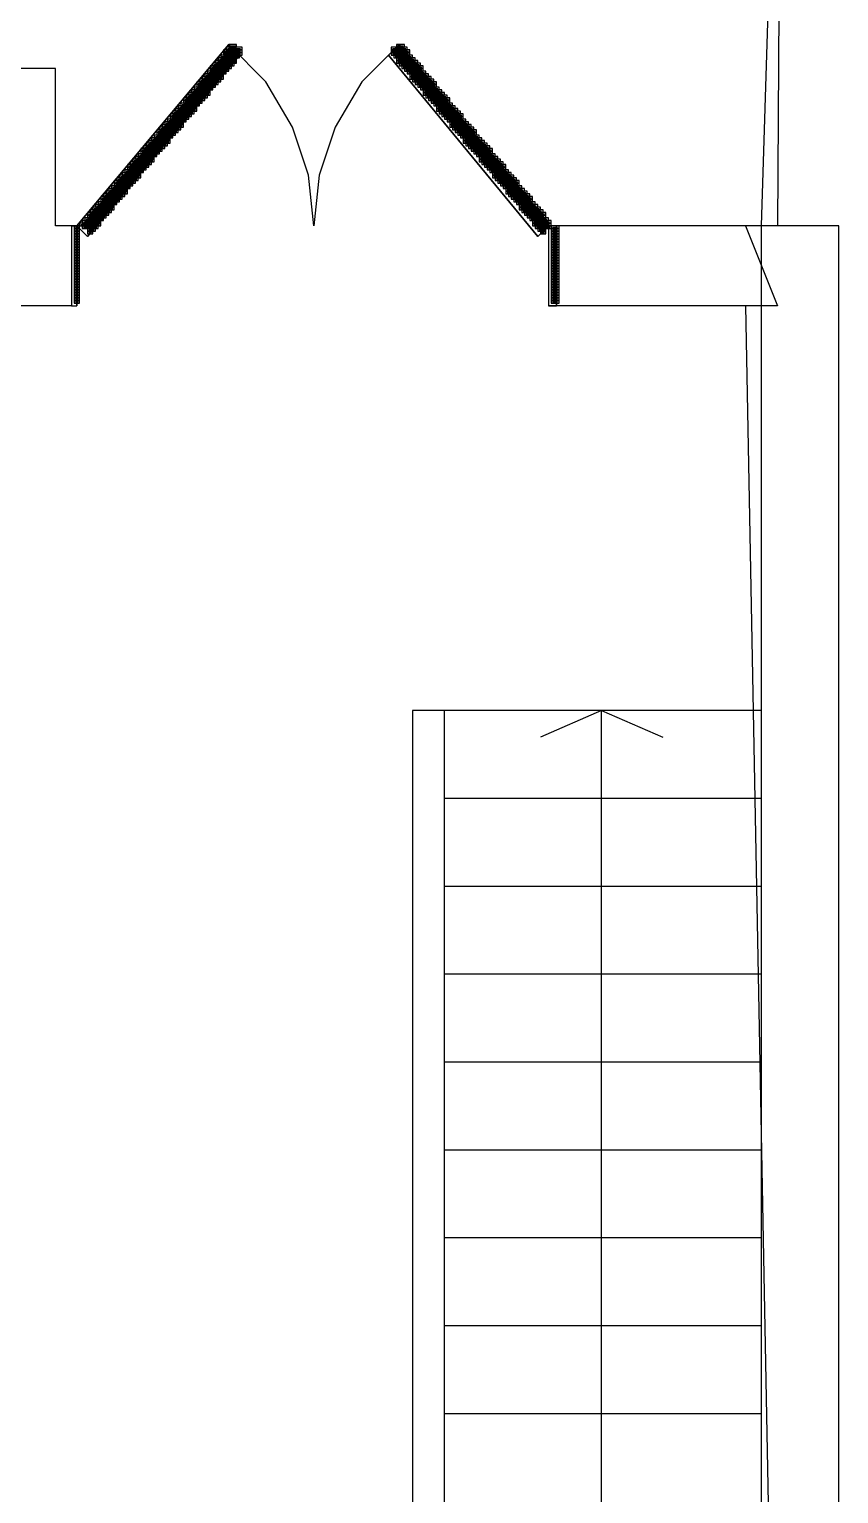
# Model space of a CAD drawing. Header units: millimetres. Extents: x 32 to 412, y 50 to 564.
# Drawn here: x 335.01 to 360.76, y 206.92 to 253.51 of the extents above; entities that cross this region are included whole.
import ezdxf

# ---------------------------------------------------------------- set-up
doc = ezdxf.new("R2010")
doc.units = ezdxf.units.MM
doc.layers.add('lease-plan', color=7, linetype='CONTINUOUS')

msp = doc.modelspace()

# ---------------------------------------------------------------- linework, layer by layer
at = {"layer": 'lease-plan', "color": 7}
for points in [[(360.593, 372.43), (359.576, 371.498), (358.814, 247.26)], [(359.576, 371.498), (358.814, 247.26), (357.797, 247.26)], [(358.305, 247.26), (359.576, 288.108)], [(336.526, 247.26), (341.356, 253.023), (341.695, 252.684), (336.865, 246.921), (336.526, 247.26), (336.526, 247.26)], [(341.356, 253.023), (341.695, 252.684), (336.865, 246.921), (336.526, 247.26), (341.356, 253.023), (336.526, 247.26)], [(336.865, 246.921), (341.695, 252.684), (341.356, 253.023)], [(344.068, 247.26), (343.898, 248.87), (343.39, 250.396), (342.543, 251.837), (341.356, 253.023)], [(341.356, 252.938), (341.61, 252.938), (341.61, 253.023), (341.356, 253.023), (341.356, 252.938), (341.356, 252.938)], [(346.78, 253.023), (345.593, 251.837), (344.746, 250.396), (344.237, 248.87), (344.068, 247.26)], [(346.78, 253.023), (351.526, 247.26), (351.187, 246.921), (346.441, 252.684), (346.78, 253.023), (346.78, 253.023)], [(351.526, 247.26), (351.187, 246.921), (346.441, 252.684), (346.78, 253.023), (351.526, 247.26), (346.78, 253.023)], [(346.78, 253.023), (346.441, 252.684)], [(346.695, 252.938), (346.949, 252.938), (346.949, 253.023), (346.695, 253.023), (346.695, 252.938), (346.695, 252.938)], [(341.017, 252.515), (341.61, 252.515), (341.61, 252.599), (341.017, 252.599), (341.017, 252.515), (341.017, 252.515)], [(341.059, 252.557), (341.567, 252.557)], [(341.102, 252.599), (341.695, 252.599), (341.695, 252.684), (341.102, 252.684), (341.102, 252.599), (341.102, 252.599)], [(341.143, 252.642), (341.651, 252.642)], [(341.187, 252.769), (341.78, 252.769), (341.78, 252.854), (341.187, 252.854), (341.187, 252.769), (341.187, 252.769)], [(341.187, 252.684), (341.78, 252.684), (341.78, 252.769), (341.187, 252.769), (341.187, 252.684), (341.187, 252.684)], [(341.228, 252.811), (341.736, 252.811)], [(341.228, 252.726), (341.736, 252.726)], [(341.271, 252.854), (341.78, 252.854), (341.78, 252.938), (341.271, 252.938), (341.271, 252.854), (341.271, 252.854)], [(341.314, 252.896), (341.737, 252.896)], [(341.398, 252.981), (341.568, 252.981)], [(346.441, 252.684), (351.187, 246.921), (351.526, 247.26)], [(346.526, 252.854), (347.034, 252.854), (347.034, 252.938), (346.526, 252.938), (346.526, 252.854), (346.526, 252.854)], [(346.526, 252.769), (347.119, 252.769), (347.119, 252.854), (346.526, 252.854), (346.526, 252.769), (346.526, 252.769)], [(346.526, 252.684), (347.119, 252.684), (347.119, 252.769), (346.526, 252.769), (346.526, 252.684), (346.526, 252.684)], [(346.567, 252.811), (347.075, 252.811)], [(346.567, 252.726), (347.075, 252.726)], [(346.568, 252.896), (346.991, 252.896)], [(346.61, 252.599), (347.204, 252.599), (347.204, 252.684), (346.61, 252.684), (346.61, 252.599), (346.61, 252.599)], [(346.652, 252.642), (347.16, 252.642)], [(346.695, 252.515), (347.288, 252.515), (347.288, 252.599), (346.695, 252.599), (346.695, 252.515), (346.695, 252.515)], [(346.737, 252.981), (346.907, 252.981)], [(346.737, 252.557), (347.245, 252.557)], [(335.848, 252.26), (332.882, 252.26)], [(335.848, 247.26), (335.848, 252.26)], [(340.593, 252.006), (341.187, 252.006), (341.187, 252.091), (340.593, 252.091), (340.593, 252.006), (340.593, 252.006)], [(340.678, 252.091), (341.271, 252.091), (341.271, 252.176), (340.678, 252.176), (340.678, 252.091), (340.678, 252.091)], [(340.72, 252.133), (341.228, 252.133)], [(340.763, 252.26), (341.441, 252.26), (341.441, 252.345), (340.763, 252.345), (340.763, 252.26), (340.763, 252.26)], [(340.763, 252.176), (341.356, 252.176), (341.356, 252.26), (340.763, 252.26), (340.763, 252.176), (340.763, 252.176)], [(340.804, 252.218), (341.313, 252.218)], [(340.805, 252.303), (341.398, 252.303)], [(340.848, 252.345), (341.526, 252.345), (341.526, 252.43), (340.848, 252.43), (340.848, 252.345), (340.848, 252.345)], [(340.89, 252.387), (341.483, 252.387)], [(340.932, 252.43), (341.61, 252.43), (341.61, 252.515), (340.932, 252.515), (340.932, 252.43), (340.932, 252.43)], [(340.975, 252.472), (341.568, 252.472)], [(346.695, 252.43), (347.373, 252.43), (347.373, 252.515), (346.695, 252.515), (346.695, 252.43), (346.695, 252.43)], [(346.737, 252.472), (347.33, 252.472)], [(346.78, 252.345), (347.458, 252.345), (347.458, 252.43), (346.78, 252.43), (346.78, 252.345), (346.78, 252.345)], [(346.822, 252.387), (347.415, 252.387)], [(346.865, 252.26), (347.543, 252.26), (347.543, 252.345), (346.865, 252.345), (346.865, 252.26), (346.865, 252.26)], [(346.907, 252.303), (347.5, 252.303)], [(346.949, 252.176), (347.543, 252.176), (347.543, 252.26), (346.949, 252.26), (346.949, 252.176), (346.949, 252.176)], [(346.991, 252.218), (347.499, 252.218)], [(347.034, 252.091), (347.627, 252.091), (347.627, 252.176), (347.034, 252.176), (347.034, 252.091), (347.034, 252.091)], [(347.076, 252.133), (347.584, 252.133)], [(347.119, 252.006), (347.712, 252.006), (347.712, 252.091), (347.119, 252.091), (347.119, 252.006), (347.119, 252.006)], [(340.254, 251.582), (340.848, 251.582), (340.848, 251.667), (340.254, 251.667), (340.254, 251.582), (340.254, 251.582)], [(340.296, 251.625), (340.804, 251.625)], [(340.339, 251.752), (341.017, 251.752), (341.017, 251.837), (340.339, 251.837), (340.339, 251.752), (340.339, 251.752)], [(340.339, 251.667), (340.932, 251.667), (340.932, 251.752), (340.339, 251.752), (340.339, 251.667), (340.339, 251.667)], [(340.381, 251.709), (340.889, 251.709)], [(340.382, 251.794), (340.974, 251.794)], [(340.424, 251.837), (341.102, 251.837), (341.102, 251.921), (340.424, 251.921), (340.424, 251.837), (340.424, 251.837)], [(340.466, 251.879), (341.059, 251.879)], [(340.509, 251.921), (341.187, 251.921), (341.187, 252.006), (340.509, 252.006), (340.509, 251.921), (340.509, 251.921)], [(340.551, 251.964), (341.144, 251.964)], [(340.635, 252.048), (341.143, 252.048)], [(347.119, 251.921), (347.797, 251.921), (347.797, 252.006), (347.119, 252.006), (347.119, 251.921), (347.119, 251.921)], [(347.16, 252.048), (347.668, 252.048)], [(347.161, 251.964), (347.754, 251.964)], [(347.204, 251.837), (347.882, 251.837), (347.882, 251.921), (347.204, 251.921), (347.204, 251.837), (347.204, 251.837)], [(347.246, 251.879), (347.839, 251.879)], [(347.288, 251.752), (347.966, 251.752), (347.966, 251.837), (347.288, 251.837), (347.288, 251.752), (347.288, 251.752)], [(347.331, 251.794), (347.924, 251.794)], [(347.373, 251.667), (347.966, 251.667), (347.966, 251.752), (347.373, 251.752), (347.373, 251.667), (347.373, 251.667)], [(347.415, 251.709), (347.923, 251.709)], [(347.458, 251.582), (348.051, 251.582), (348.051, 251.667), (347.458, 251.667), (347.458, 251.582), (347.458, 251.582)], [(347.499, 251.625), (348.007, 251.625)], [(339.831, 251.074), (340.424, 251.074), (340.424, 251.159), (339.831, 251.159), (339.831, 251.074), (339.831, 251.074)], [(339.915, 251.243), (340.593, 251.243), (340.593, 251.328), (339.915, 251.328), (339.915, 251.243), (339.915, 251.243)], [(339.915, 251.159), (340.509, 251.159), (340.509, 251.243), (339.915, 251.243), (339.915, 251.159), (339.915, 251.159)], [(339.957, 251.201), (340.465, 251.201)], [(339.958, 251.286), (340.551, 251.286)], [(340, 251.328), (340.678, 251.328), (340.678, 251.413), (340, 251.413), (340, 251.328), (340, 251.328)], [(340.043, 251.37), (340.635, 251.37)], [(340.085, 251.413), (340.763, 251.413), (340.763, 251.498), (340.085, 251.498), (340.085, 251.413), (340.085, 251.413)], [(340.127, 251.455), (340.72, 251.455)], [(340.17, 251.498), (340.763, 251.498), (340.763, 251.582), (340.17, 251.582), (340.17, 251.498), (340.17, 251.498)], [(340.211, 251.54), (340.719, 251.54)], [(347.543, 251.498), (348.136, 251.498), (348.136, 251.582), (347.543, 251.582), (347.543, 251.498), (347.543, 251.498)], [(347.543, 251.413), (348.22, 251.413), (348.22, 251.498), (347.543, 251.498), (347.543, 251.413), (347.543, 251.413)], [(347.584, 251.54), (348.092, 251.54)], [(347.585, 251.455), (348.178, 251.455)], [(347.627, 251.328), (348.305, 251.328), (348.305, 251.413), (347.627, 251.413), (347.627, 251.328), (347.627, 251.328)], [(347.67, 251.37), (348.263, 251.37)], [(347.712, 251.243), (348.39, 251.243), (348.39, 251.328), (347.712, 251.328), (347.712, 251.243), (347.712, 251.243)], [(347.754, 251.286), (348.347, 251.286)], [(347.797, 251.159), (348.39, 251.159), (348.39, 251.243), (347.797, 251.243), (347.797, 251.159), (347.797, 251.159)], [(347.838, 251.201), (348.346, 251.201)], [(347.882, 251.074), (348.475, 251.074), (348.475, 251.159), (347.882, 251.159), (347.882, 251.074), (347.882, 251.074)], [(339.492, 250.735), (340.17, 250.735), (340.17, 250.82), (339.492, 250.82), (339.492, 250.735), (339.492, 250.735)], [(339.492, 250.65), (340.085, 250.65), (340.085, 250.735), (339.492, 250.735), (339.492, 250.65), (339.492, 250.65)], [(339.533, 250.692), (340.041, 250.692)], [(339.534, 250.777), (340.127, 250.777)], [(339.576, 250.82), (340.254, 250.82), (340.254, 250.904), (339.576, 250.904), (339.576, 250.82), (339.576, 250.82)], [(339.619, 250.862), (340.212, 250.862)], [(339.661, 250.904), (340.339, 250.904), (340.339, 250.989), (339.661, 250.989), (339.661, 250.904), (339.661, 250.904)], [(339.704, 250.947), (340.296, 250.947)], [(339.746, 250.989), (340.339, 250.989), (340.339, 251.074), (339.746, 251.074), (339.746, 250.989), (339.746, 250.989)], [(339.787, 251.031), (340.296, 251.031)], [(339.872, 251.116), (340.38, 251.116)], [(347.923, 251.116), (348.431, 251.116)], [(347.966, 250.989), (348.559, 250.989), (348.559, 251.074), (347.966, 251.074), (347.966, 250.989), (347.966, 250.989)], [(347.966, 250.904), (348.644, 250.904), (348.644, 250.989), (347.966, 250.989), (347.966, 250.904), (347.966, 250.904)], [(348.008, 251.031), (348.516, 251.031)], [(348.009, 250.947), (348.601, 250.947)], [(348.051, 250.82), (348.729, 250.82), (348.729, 250.904), (348.051, 250.904), (348.051, 250.82), (348.051, 250.82)], [(348.093, 250.862), (348.686, 250.862)], [(348.136, 250.735), (348.814, 250.735), (348.814, 250.82), (348.136, 250.82), (348.136, 250.735), (348.136, 250.735)], [(348.178, 250.777), (348.771, 250.777)], [(348.22, 250.65), (348.814, 250.65), (348.814, 250.735), (348.22, 250.735), (348.22, 250.65), (348.22, 250.65)], [(348.262, 250.692), (348.77, 250.692)], [(339.068, 250.226), (339.746, 250.226), (339.746, 250.311), (339.068, 250.311), (339.068, 250.226), (339.068, 250.226)], [(339.068, 250.142), (339.661, 250.142), (339.661, 250.226), (339.068, 250.226), (339.068, 250.142), (339.068, 250.142)], [(339.11, 250.269), (339.703, 250.269)], [(339.153, 250.311), (339.831, 250.311), (339.831, 250.396), (339.153, 250.396), (339.153, 250.311), (339.153, 250.311)], [(339.195, 250.353), (339.788, 250.353)], [(339.237, 250.396), (339.915, 250.396), (339.915, 250.481), (339.237, 250.481), (339.237, 250.396), (339.237, 250.396)], [(339.28, 250.438), (339.873, 250.438)], [(339.322, 250.481), (339.915, 250.481), (339.915, 250.565), (339.322, 250.565), (339.322, 250.481), (339.322, 250.481)], [(339.364, 250.523), (339.872, 250.523)], [(339.407, 250.565), (340, 250.565), (340, 250.65), (339.407, 250.65), (339.407, 250.565), (339.407, 250.565)], [(339.448, 250.608), (339.957, 250.608)], [(348.305, 250.565), (348.898, 250.565), (348.898, 250.65), (348.305, 250.65), (348.305, 250.565), (348.305, 250.565)], [(348.347, 250.608), (348.855, 250.608)], [(348.39, 250.481), (348.983, 250.481), (348.983, 250.565), (348.39, 250.565), (348.39, 250.481), (348.39, 250.481)], [(348.39, 250.396), (349.068, 250.396), (349.068, 250.481), (348.39, 250.481), (348.39, 250.396), (348.39, 250.396)], [(348.432, 250.523), (348.94, 250.523)], [(348.432, 250.438), (349.025, 250.438)], [(348.475, 250.311), (349.153, 250.311), (349.153, 250.396), (348.475, 250.396), (348.475, 250.311), (348.475, 250.311)], [(348.517, 250.353), (349.11, 250.353)], [(348.559, 250.226), (349.237, 250.226), (349.237, 250.311), (348.559, 250.311), (348.559, 250.226), (348.559, 250.226)], [(348.602, 250.269), (349.195, 250.269)], [(348.644, 250.142), (349.237, 250.142), (349.237, 250.226), (348.644, 250.226), (348.644, 250.142), (348.644, 250.142)], [(338.644, 249.718), (339.322, 249.718), (339.322, 249.803), (338.644, 249.803), (338.644, 249.718), (338.644, 249.718)], [(338.687, 249.76), (339.279, 249.76)], [(338.729, 249.803), (339.407, 249.803), (339.407, 249.887), (338.729, 249.887), (338.729, 249.803), (338.729, 249.803)], [(338.771, 249.845), (339.364, 249.845)], [(338.814, 249.887), (339.492, 249.887), (339.492, 249.972), (338.814, 249.972), (338.814, 249.887), (338.814, 249.887)], [(338.856, 249.93), (339.449, 249.93)], [(338.898, 249.972), (339.492, 249.972), (339.492, 250.057), (338.898, 250.057), (338.898, 249.972), (338.898, 249.972)], [(338.94, 250.015), (339.448, 250.015)], [(338.983, 250.057), (339.576, 250.057), (339.576, 250.142), (338.983, 250.142), (338.983, 250.057), (338.983, 250.057)], [(339.025, 250.099), (339.533, 250.099)], [(339.109, 250.184), (339.618, 250.184)], [(348.686, 250.184), (349.194, 250.184)], [(348.729, 250.057), (349.322, 250.057), (349.322, 250.142), (348.729, 250.142), (348.729, 250.057), (348.729, 250.057)], [(348.77, 250.099), (349.279, 250.099)], [(348.814, 249.972), (349.407, 249.972), (349.407, 250.057), (348.814, 250.057), (348.814, 249.972), (348.814, 249.972)], [(348.814, 249.887), (349.492, 249.887), (349.492, 249.972), (348.814, 249.972), (348.814, 249.887), (348.814, 249.887)], [(348.855, 250.015), (349.363, 250.015)], [(348.856, 249.93), (349.449, 249.93)], [(348.898, 249.803), (349.576, 249.803), (349.576, 249.887), (348.898, 249.887), (348.898, 249.803), (348.898, 249.803)], [(348.941, 249.845), (349.534, 249.845)], [(348.983, 249.718), (349.661, 249.718), (349.661, 249.803), (348.983, 249.803), (348.983, 249.718), (348.983, 249.718)], [(349.026, 249.76), (349.618, 249.76)], [(338.22, 249.209), (338.898, 249.209), (338.898, 249.294), (338.22, 249.294), (338.22, 249.209), (338.22, 249.209)], [(338.305, 249.294), (338.983, 249.294), (338.983, 249.379), (338.305, 249.379), (338.305, 249.294), (338.305, 249.294)], [(338.348, 249.337), (338.94, 249.337)], [(338.39, 249.379), (338.983, 249.379), (338.983, 249.464), (338.39, 249.464), (338.39, 249.379), (338.39, 249.379)], [(338.432, 249.421), (338.94, 249.421)], [(338.475, 249.464), (339.068, 249.464), (339.068, 249.548), (338.475, 249.548), (338.475, 249.464), (338.475, 249.464)], [(338.516, 249.506), (339.024, 249.506)], [(338.559, 249.633), (339.237, 249.633), (339.237, 249.718), (338.559, 249.718), (338.559, 249.633), (338.559, 249.633)], [(338.559, 249.548), (339.153, 249.548), (339.153, 249.633), (338.559, 249.633), (338.559, 249.548), (338.559, 249.548)], [(338.601, 249.591), (339.109, 249.591)], [(338.602, 249.676), (339.195, 249.676)], [(349.068, 249.633), (349.746, 249.633), (349.746, 249.718), (349.068, 249.718), (349.068, 249.633), (349.068, 249.633)], [(349.11, 249.676), (349.703, 249.676)], [(349.153, 249.548), (349.746, 249.548), (349.746, 249.633), (349.153, 249.633), (349.153, 249.548), (349.153, 249.548)], [(349.194, 249.591), (349.702, 249.591)], [(349.237, 249.464), (349.831, 249.464), (349.831, 249.548), (349.237, 249.548), (349.237, 249.464), (349.237, 249.464)], [(349.279, 249.506), (349.787, 249.506)], [(349.322, 249.379), (349.915, 249.379), (349.915, 249.464), (349.322, 249.464), (349.322, 249.379), (349.322, 249.379)], [(349.322, 249.294), (350, 249.294), (350, 249.379), (349.322, 249.379), (349.322, 249.294), (349.322, 249.294)], [(349.364, 249.421), (349.872, 249.421)], [(349.365, 249.337), (349.957, 249.337)], [(349.407, 249.209), (350.085, 249.209), (350.085, 249.294), (349.407, 249.294), (349.407, 249.209), (349.407, 249.209)], [(337.882, 248.786), (338.559, 248.786), (338.559, 248.87), (337.882, 248.87), (337.882, 248.786), (337.882, 248.786)], [(337.924, 248.828), (338.517, 248.828)], [(337.966, 248.87), (338.559, 248.87), (338.559, 248.955), (337.966, 248.955), (337.966, 248.87), (337.966, 248.87)], [(338.008, 248.913), (338.516, 248.913)], [(338.051, 248.955), (338.644, 248.955), (338.644, 249.04), (338.051, 249.04), (338.051, 248.955), (338.051, 248.955)], [(338.093, 248.998), (338.601, 248.998)], [(338.136, 249.125), (338.814, 249.125), (338.814, 249.209), (338.136, 249.209), (338.136, 249.125), (338.136, 249.125)], [(338.136, 249.04), (338.729, 249.04), (338.729, 249.125), (338.136, 249.125), (338.136, 249.04), (338.136, 249.04)], [(338.177, 249.082), (338.685, 249.082)], [(338.178, 249.167), (338.771, 249.167)], [(338.263, 249.252), (338.856, 249.252)], [(349.449, 249.252), (350.042, 249.252)], [(349.492, 249.125), (350.17, 249.125), (350.17, 249.209), (349.492, 249.209), (349.492, 249.125), (349.492, 249.125)], [(349.534, 249.167), (350.127, 249.167)], [(349.576, 249.04), (350.17, 249.04), (350.17, 249.125), (349.576, 249.125), (349.576, 249.04), (349.576, 249.04)], [(349.618, 249.082), (350.126, 249.082)], [(349.661, 248.955), (350.254, 248.955), (350.254, 249.04), (349.661, 249.04), (349.661, 248.955), (349.661, 248.955)], [(349.703, 248.998), (350.211, 248.998)], [(349.746, 248.87), (350.339, 248.87), (350.339, 248.955), (349.746, 248.955), (349.746, 248.87), (349.746, 248.87)], [(349.746, 248.786), (350.424, 248.786), (350.424, 248.87), (349.746, 248.87), (349.746, 248.786), (349.746, 248.786)], [(349.787, 248.913), (350.296, 248.913)], [(349.788, 248.828), (350.381, 248.828)], [(337.458, 248.277), (338.136, 248.277), (338.136, 248.362), (337.458, 248.362), (337.458, 248.277), (337.458, 248.277)], [(337.543, 248.362), (338.136, 248.362), (338.136, 248.447), (337.543, 248.447), (337.543, 248.362), (337.543, 248.362)], [(337.584, 248.404), (338.092, 248.404)], [(337.627, 248.447), (338.22, 248.447), (338.22, 248.531), (337.627, 248.531), (337.627, 248.447), (337.627, 248.447)], [(337.669, 248.489), (338.177, 248.489)], [(337.712, 248.616), (338.39, 248.616), (338.39, 248.701), (337.712, 248.701), (337.712, 248.616), (337.712, 248.616)], [(337.712, 248.531), (338.305, 248.531), (338.305, 248.616), (337.712, 248.616), (337.712, 248.531), (337.712, 248.531)], [(337.754, 248.659), (338.347, 248.659)], [(337.754, 248.574), (338.262, 248.574)], [(337.797, 248.701), (338.475, 248.701), (338.475, 248.786), (337.797, 248.786), (337.797, 248.701), (337.797, 248.701)], [(337.839, 248.743), (338.432, 248.743)], [(349.831, 248.701), (350.509, 248.701), (350.509, 248.786), (349.831, 248.786), (349.831, 248.701), (349.831, 248.701)], [(349.873, 248.743), (350.466, 248.743)], [(349.915, 248.616), (350.593, 248.616), (350.593, 248.701), (349.915, 248.701), (349.915, 248.616), (349.915, 248.616)], [(349.958, 248.659), (350.551, 248.659)], [(350, 248.531), (350.593, 248.531), (350.593, 248.616), (350, 248.616), (350, 248.531), (350, 248.531)], [(350.042, 248.574), (350.55, 248.574)], [(350.085, 248.447), (350.678, 248.447), (350.678, 248.531), (350.085, 248.531), (350.085, 248.447), (350.085, 248.447)], [(350.126, 248.489), (350.635, 248.489)], [(350.17, 248.362), (350.763, 248.362), (350.763, 248.447), (350.17, 248.447), (350.17, 248.362), (350.17, 248.362)], [(350.17, 248.277), (350.848, 248.277), (350.848, 248.362), (350.17, 248.362), (350.17, 248.277), (350.17, 248.277)], [(350.211, 248.404), (350.719, 248.404)], [(337.119, 247.853), (337.712, 247.853), (337.712, 247.938), (337.119, 247.938), (337.119, 247.853), (337.119, 247.853)], [(337.16, 247.896), (337.668, 247.896)], [(337.204, 247.938), (337.797, 247.938), (337.797, 248.023), (337.204, 248.023), (337.204, 247.938), (337.204, 247.938)], [(337.245, 247.981), (337.753, 247.981)], [(337.288, 248.108), (337.966, 248.108), (337.966, 248.192), (337.288, 248.192), (337.288, 248.108), (337.288, 248.108)], [(337.288, 248.023), (337.882, 248.023), (337.882, 248.108), (337.288, 248.108), (337.288, 248.023), (337.288, 248.023)], [(337.33, 248.065), (337.838, 248.065)], [(337.331, 248.15), (337.924, 248.15)], [(337.373, 248.192), (338.051, 248.192), (338.051, 248.277), (337.373, 248.277), (337.373, 248.192), (337.373, 248.192)], [(337.415, 248.235), (338.008, 248.235)], [(337.5, 248.32), (338.093, 248.32)], [(350.212, 248.32), (350.805, 248.32)], [(350.254, 248.192), (350.932, 248.192), (350.932, 248.277), (350.254, 248.277), (350.254, 248.192), (350.254, 248.192)], [(350.297, 248.235), (350.89, 248.235)], [(350.339, 248.108), (351.017, 248.108), (351.017, 248.192), (350.339, 248.192), (350.339, 248.108), (350.339, 248.108)], [(350.382, 248.15), (350.974, 248.15)], [(350.424, 248.023), (351.017, 248.023), (351.017, 248.108), (350.424, 248.108), (350.424, 248.023), (350.424, 248.023)], [(350.465, 248.065), (350.974, 248.065)], [(350.509, 247.938), (351.102, 247.938), (351.102, 248.023), (350.509, 248.023), (350.509, 247.938), (350.509, 247.938)], [(350.55, 247.981), (351.058, 247.981)], [(350.593, 247.853), (351.187, 247.853), (351.187, 247.938), (350.593, 247.938), (350.593, 247.853), (350.593, 247.853)], [(350.635, 247.896), (351.143, 247.896)], [(336.695, 247.345), (337.288, 247.345), (337.288, 247.43), (336.695, 247.43), (336.695, 247.345), (336.695, 247.345)], [(336.78, 247.43), (337.373, 247.43), (337.373, 247.515), (336.78, 247.515), (336.78, 247.43), (336.78, 247.43)], [(336.821, 247.472), (337.329, 247.472)], [(336.865, 247.599), (337.543, 247.599), (337.543, 247.684), (336.865, 247.684), (336.865, 247.599), (336.865, 247.599)], [(336.865, 247.515), (337.458, 247.515), (337.458, 247.599), (336.865, 247.599), (336.865, 247.515), (336.865, 247.515)], [(336.906, 247.557), (337.414, 247.557)], [(336.907, 247.642), (337.5, 247.642)], [(336.949, 247.684), (337.627, 247.684), (337.627, 247.769), (336.949, 247.769), (336.949, 247.684), (336.949, 247.684)], [(336.992, 247.726), (337.585, 247.726)], [(337.034, 247.769), (337.712, 247.769), (337.712, 247.853), (337.034, 247.853), (337.034, 247.769), (337.034, 247.769)], [(337.076, 247.811), (337.669, 247.811)], [(350.593, 247.769), (351.271, 247.769), (351.271, 247.853), (350.593, 247.853), (350.593, 247.769), (350.593, 247.769)], [(350.636, 247.811), (351.229, 247.811)], [(350.678, 247.684), (351.356, 247.684), (351.356, 247.769), (350.678, 247.769), (350.678, 247.684), (350.678, 247.684)], [(350.72, 247.726), (351.313, 247.726)], [(350.763, 247.599), (351.441, 247.599), (351.441, 247.684), (350.763, 247.684), (350.763, 247.599), (350.763, 247.599)], [(350.805, 247.642), (351.398, 247.642)], [(350.848, 247.515), (351.441, 247.515), (351.441, 247.599), (350.848, 247.599), (350.848, 247.515), (350.848, 247.515)], [(350.889, 247.557), (351.397, 247.557)], [(350.932, 247.43), (351.526, 247.43), (351.526, 247.515), (350.932, 247.515), (350.932, 247.43), (350.932, 247.43)], [(350.974, 247.472), (351.482, 247.472)], [(351.017, 247.345), (351.61, 247.345), (351.61, 247.43), (351.017, 247.43), (351.017, 247.345), (351.017, 247.345)], [(336.356, 247.26), (335.848, 247.26)], [(336.356, 247.26), (336.356, 244.718)], [(336.356, 244.718), (336.526, 244.718), (336.526, 247.26), (336.356, 247.26), (336.356, 244.718), (336.356, 244.718), (336.526, 244.718), (336.526, 247.26), (336.356, 247.26), (336.356, 244.718), (336.356, 244.718)], [(336.356, 247.26), (336.526, 247.26)], [(336.441, 247.176), (336.61, 247.176), (336.61, 247.26), (336.441, 247.26), (336.441, 247.176), (336.441, 247.176)], [(336.441, 247.091), (336.61, 247.091), (336.61, 247.176), (336.441, 247.176), (336.441, 247.091), (336.441, 247.091)], [(336.441, 247.006), (336.61, 247.006), (336.61, 247.091), (336.441, 247.091), (336.441, 247.006), (336.441, 247.006)], [(336.441, 246.921), (336.61, 246.921), (336.61, 247.006), (336.441, 247.006), (336.441, 246.921), (336.441, 246.921)], [(336.483, 247.218), (336.568, 247.218)], [(336.483, 247.133), (336.568, 247.133)], [(336.483, 247.048), (336.568, 247.048)], [(336.483, 246.964), (336.568, 246.964)], [(336.526, 247.26), (336.526, 244.718)], [(336.526, 247.26), (336.865, 246.921)], [(336.61, 247.26), (337.288, 247.26), (337.288, 247.345), (336.61, 247.345), (336.61, 247.26), (336.61, 247.26)], [(336.653, 247.303), (337.246, 247.303)], [(336.695, 247.176), (337.204, 247.176), (337.204, 247.26), (336.695, 247.26), (336.695, 247.176), (336.695, 247.176)], [(336.737, 247.387), (337.245, 247.387)], [(336.737, 247.218), (337.161, 247.218)], [(336.865, 247.091), (337.119, 247.091), (337.119, 247.176), (336.865, 247.176), (336.865, 247.091), (336.865, 247.091)], [(336.865, 247.006), (337.034, 247.006), (337.034, 247.091), (336.865, 247.091), (336.865, 247.006), (336.865, 247.006)], [(336.907, 247.133), (337.076, 247.133)], [(336.907, 247.048), (336.991, 247.048)], [(351.017, 247.26), (351.61, 247.26), (351.61, 247.345), (351.017, 247.345), (351.017, 247.26), (351.017, 247.26)], [(351.059, 247.387), (351.567, 247.387)], [(351.059, 247.303), (351.567, 247.303)], [(351.102, 247.176), (351.61, 247.176), (351.61, 247.26), (351.102, 247.26), (351.102, 247.176), (351.102, 247.176)], [(351.144, 247.218), (351.568, 247.218)], [(351.187, 247.091), (351.441, 247.091), (351.441, 247.176), (351.187, 247.176), (351.187, 247.091), (351.187, 247.091)], [(351.229, 247.133), (351.398, 247.133)], [(351.271, 247.006), (351.441, 247.006), (351.441, 247.091), (351.271, 247.091), (351.271, 247.006), (351.271, 247.006)], [(351.314, 247.048), (351.398, 247.048)], [(351.526, 244.718), (351.78, 244.718), (351.78, 247.26), (351.526, 247.26), (351.526, 244.718), (351.526, 244.718), (351.78, 244.718), (351.78, 247.26), (351.526, 247.26), (351.526, 244.718), (351.526, 244.718)], [(351.78, 247.26), (351.526, 247.26)], [(351.526, 247.26), (351.526, 244.718)], [(351.61, 247.176), (351.865, 247.176), (351.865, 247.26), (351.61, 247.26), (351.61, 247.176), (351.61, 247.176)], [(351.61, 247.091), (351.865, 247.091), (351.865, 247.176), (351.61, 247.176), (351.61, 247.091), (351.61, 247.091)], [(351.61, 247.006), (351.865, 247.006), (351.865, 247.091), (351.61, 247.091), (351.61, 247.006), (351.61, 247.006)], [(351.61, 246.921), (351.865, 246.921), (351.865, 247.006), (351.61, 247.006), (351.61, 246.921), (351.61, 246.921)], [(351.653, 247.218), (351.822, 247.218)], [(351.653, 247.133), (351.822, 247.133)], [(351.653, 247.048), (351.822, 247.048)], [(351.653, 246.964), (351.822, 246.964)], [(360.763, 247.26), (351.78, 247.26)], [(351.78, 247.26), (351.78, 244.718)], [(358.814, 247.26), (357.797, 247.26), (358.814, 244.718)], [(357.797, 247.26), (358.814, 244.718), (357.797, 244.718)], [(358.305, 242.938), (358.305, 247.26)], [(360.763, 135.904), (360.763, 247.26)], [(336.441, 246.837), (336.61, 246.837), (336.61, 246.921), (336.441, 246.921), (336.441, 246.837), (336.441, 246.837)], [(336.441, 246.752), (336.61, 246.752), (336.61, 246.837), (336.441, 246.837), (336.441, 246.752), (336.441, 246.752)], [(336.441, 246.667), (336.61, 246.667), (336.61, 246.752), (336.441, 246.752), (336.441, 246.667), (336.441, 246.667)], [(336.441, 246.582), (336.61, 246.582), (336.61, 246.667), (336.441, 246.667), (336.441, 246.582), (336.441, 246.582)], [(336.441, 246.498), (336.61, 246.498), (336.61, 246.582), (336.441, 246.582), (336.441, 246.498), (336.441, 246.498)], [(336.441, 246.413), (336.61, 246.413), (336.61, 246.498), (336.441, 246.498), (336.441, 246.413), (336.441, 246.413)], [(336.483, 246.879), (336.568, 246.879)], [(336.483, 246.794), (336.568, 246.794)], [(336.483, 246.709), (336.568, 246.709)], [(336.483, 246.625), (336.568, 246.625)], [(336.483, 246.54), (336.568, 246.54)], [(351.61, 246.837), (351.865, 246.837), (351.865, 246.921), (351.61, 246.921), (351.61, 246.837), (351.61, 246.837)], [(351.61, 246.752), (351.865, 246.752), (351.865, 246.837), (351.61, 246.837), (351.61, 246.752), (351.61, 246.752)], [(351.61, 246.667), (351.865, 246.667), (351.865, 246.752), (351.61, 246.752), (351.61, 246.667), (351.61, 246.667)], [(351.61, 246.582), (351.865, 246.582), (351.865, 246.667), (351.61, 246.667), (351.61, 246.582), (351.61, 246.582)], [(351.61, 246.498), (351.865, 246.498), (351.865, 246.582), (351.61, 246.582), (351.61, 246.498), (351.61, 246.498)], [(351.61, 246.413), (351.865, 246.413), (351.865, 246.498), (351.61, 246.498), (351.61, 246.413), (351.61, 246.413)], [(351.653, 246.879), (351.822, 246.879)], [(351.653, 246.794), (351.822, 246.794)], [(351.653, 246.709), (351.822, 246.709)], [(351.653, 246.625), (351.822, 246.625)], [(351.653, 246.54), (351.822, 246.54)], [(336.441, 246.328), (336.61, 246.328), (336.61, 246.413), (336.441, 246.413), (336.441, 246.328), (336.441, 246.328)], [(336.441, 246.243), (336.61, 246.243), (336.61, 246.328), (336.441, 246.328), (336.441, 246.243), (336.441, 246.243)], [(336.441, 246.159), (336.61, 246.159), (336.61, 246.243), (336.441, 246.243), (336.441, 246.159), (336.441, 246.159)], [(336.441, 246.074), (336.61, 246.074), (336.61, 246.159), (336.441, 246.159), (336.441, 246.074), (336.441, 246.074)], [(336.441, 245.989), (336.61, 245.989), (336.61, 246.074), (336.441, 246.074), (336.441, 245.989), (336.441, 245.989)], [(336.483, 246.455), (336.568, 246.455)], [(336.483, 246.37), (336.568, 246.37)], [(336.483, 246.286), (336.568, 246.286)], [(336.483, 246.201), (336.568, 246.201)], [(336.483, 246.116), (336.568, 246.116)], [(336.483, 246.031), (336.568, 246.031)], [(351.61, 246.328), (351.865, 246.328), (351.865, 246.413), (351.61, 246.413), (351.61, 246.328), (351.61, 246.328)], [(351.61, 246.243), (351.865, 246.243), (351.865, 246.328), (351.61, 246.328), (351.61, 246.243), (351.61, 246.243)], [(351.61, 246.159), (351.865, 246.159), (351.865, 246.243), (351.61, 246.243), (351.61, 246.159), (351.61, 246.159)], [(351.61, 246.074), (351.865, 246.074), (351.865, 246.159), (351.61, 246.159), (351.61, 246.074), (351.61, 246.074)], [(351.61, 245.989), (351.865, 245.989), (351.865, 246.074), (351.61, 246.074), (351.61, 245.989), (351.61, 245.989)], [(351.653, 246.455), (351.822, 246.455)], [(351.653, 246.37), (351.822, 246.37)], [(351.653, 246.286), (351.822, 246.286)], [(351.653, 246.201), (351.822, 246.201)], [(351.653, 246.116), (351.822, 246.116)], [(351.653, 246.031), (351.822, 246.031)], [(336.441, 245.904), (336.61, 245.904), (336.61, 245.989), (336.441, 245.989), (336.441, 245.904), (336.441, 245.904)], [(336.441, 245.82), (336.61, 245.82), (336.61, 245.904), (336.441, 245.904), (336.441, 245.82), (336.441, 245.82)], [(336.441, 245.735), (336.61, 245.735), (336.61, 245.82), (336.441, 245.82), (336.441, 245.735), (336.441, 245.735)], [(336.441, 245.65), (336.61, 245.65), (336.61, 245.735), (336.441, 245.735), (336.441, 245.65), (336.441, 245.65)], [(336.441, 245.565), (336.61, 245.565), (336.61, 245.65), (336.441, 245.65), (336.441, 245.565), (336.441, 245.565)], [(336.441, 245.481), (336.61, 245.481), (336.61, 245.565), (336.441, 245.565), (336.441, 245.481), (336.441, 245.481)], [(336.483, 245.947), (336.568, 245.947)], [(336.483, 245.862), (336.568, 245.862)], [(336.483, 245.777), (336.568, 245.777)], [(336.483, 245.692), (336.568, 245.692)], [(336.483, 245.608), (336.568, 245.608)], [(351.61, 245.904), (351.865, 245.904), (351.865, 245.989), (351.61, 245.989), (351.61, 245.904), (351.61, 245.904)], [(351.61, 245.82), (351.865, 245.82), (351.865, 245.904), (351.61, 245.904), (351.61, 245.82), (351.61, 245.82)], [(351.61, 245.735), (351.865, 245.735), (351.865, 245.82), (351.61, 245.82), (351.61, 245.735), (351.61, 245.735)], [(351.61, 245.65), (351.865, 245.65), (351.865, 245.735), (351.61, 245.735), (351.61, 245.65), (351.61, 245.65)], [(351.61, 245.565), (351.865, 245.565), (351.865, 245.65), (351.61, 245.65), (351.61, 245.565), (351.61, 245.565)], [(351.61, 245.481), (351.865, 245.481), (351.865, 245.565), (351.61, 245.565), (351.61, 245.481), (351.61, 245.481)], [(351.653, 245.947), (351.822, 245.947)], [(351.653, 245.862), (351.822, 245.862)], [(351.653, 245.777), (351.822, 245.777)], [(351.653, 245.692), (351.822, 245.692)], [(351.653, 245.608), (351.822, 245.608)], [(336.441, 245.396), (336.61, 245.396), (336.61, 245.481), (336.441, 245.481), (336.441, 245.396), (336.441, 245.396)], [(336.441, 245.311), (336.61, 245.311), (336.61, 245.396), (336.441, 245.396), (336.441, 245.311), (336.441, 245.311)], [(336.441, 245.226), (336.61, 245.226), (336.61, 245.311), (336.441, 245.311), (336.441, 245.226), (336.441, 245.226)], [(336.441, 245.142), (336.61, 245.142), (336.61, 245.226), (336.441, 245.226), (336.441, 245.142), (336.441, 245.142)], [(336.441, 245.057), (336.61, 245.057), (336.61, 245.142), (336.441, 245.142), (336.441, 245.057), (336.441, 245.057)], [(336.483, 245.523), (336.568, 245.523)], [(336.483, 245.438), (336.568, 245.438)], [(336.483, 245.353), (336.568, 245.353)], [(336.483, 245.269), (336.568, 245.269)], [(336.483, 245.184), (336.568, 245.184)], [(336.483, 245.099), (336.568, 245.099)], [(351.61, 245.396), (351.865, 245.396), (351.865, 245.481), (351.61, 245.481), (351.61, 245.396), (351.61, 245.396)], [(351.61, 245.311), (351.865, 245.311), (351.865, 245.396), (351.61, 245.396), (351.61, 245.311), (351.61, 245.311)], [(351.61, 245.226), (351.865, 245.226), (351.865, 245.311), (351.61, 245.311), (351.61, 245.226), (351.61, 245.226)], [(351.61, 245.142), (351.865, 245.142), (351.865, 245.226), (351.61, 245.226), (351.61, 245.142), (351.61, 245.142)], [(351.61, 245.057), (351.865, 245.057), (351.865, 245.142), (351.61, 245.142), (351.61, 245.057), (351.61, 245.057)], [(351.653, 245.523), (351.822, 245.523)], [(351.653, 245.438), (351.822, 245.438)], [(351.653, 245.353), (351.822, 245.353)], [(351.653, 245.269), (351.822, 245.269)], [(351.653, 245.184), (351.822, 245.184)], [(351.653, 245.099), (351.822, 245.099)], [(336.356, 244.718), (333.305, 244.718)], [(336.356, 244.718), (336.526, 244.718)], [(336.441, 244.972), (336.61, 244.972), (336.61, 245.057), (336.441, 245.057), (336.441, 244.972), (336.441, 244.972)], [(336.441, 244.887), (336.61, 244.887), (336.61, 244.972), (336.441, 244.972), (336.441, 244.887), (336.441, 244.887)], [(336.441, 244.803), (336.61, 244.803), (336.61, 244.887), (336.441, 244.887), (336.441, 244.803), (336.441, 244.803)], [(336.483, 245.015), (336.568, 245.015)], [(336.483, 244.93), (336.568, 244.93)], [(336.483, 244.845), (336.568, 244.845)], [(351.78, 244.718), (351.526, 244.718)], [(351.61, 244.972), (351.865, 244.972), (351.865, 245.057), (351.61, 245.057), (351.61, 244.972), (351.61, 244.972)], [(351.61, 244.887), (351.865, 244.887), (351.865, 244.972), (351.61, 244.972), (351.61, 244.887), (351.61, 244.887)], [(351.61, 244.803), (351.865, 244.803), (351.865, 244.887), (351.61, 244.887), (351.61, 244.803), (351.61, 244.803)], [(351.653, 245.015), (351.822, 245.015)], [(351.653, 244.93), (351.822, 244.93)], [(351.653, 244.845), (351.822, 244.845)], [(358.305, 244.718), (351.78, 244.718)], [(358.814, 244.718), (357.797, 244.718), (358.814, 190.904)], [(357.797, 244.718), (358.814, 190.904), (357.797, 191.921)], [(358.305, 138.447), (358.305, 244.718)], [(348.22, 231.837), (347.204, 231.837), (347.204, 191.413)], [(348.22, 191.413), (348.22, 231.837)], [(358.305, 231.837), (348.22, 231.837)], [(353.22, 231.837), (351.271, 230.989)], [(353.22, 191.413), (353.22, 231.837), (355.17, 230.989)], [(358.305, 229.04), (348.22, 229.04)], [(358.305, 226.243), (348.22, 226.243)], [(358.305, 223.447), (348.22, 223.447)], [(358.305, 220.65), (348.22, 220.65)], [(358.305, 217.853), (348.22, 217.853)], [(358.305, 215.057), (348.22, 215.057)], [(358.305, 212.26), (348.22, 212.26)], [(358.305, 209.464), (348.22, 209.464)]]:
    msp.add_lwpolyline(points, dxfattribs=at)

doc.saveas('drawing.dxf')
